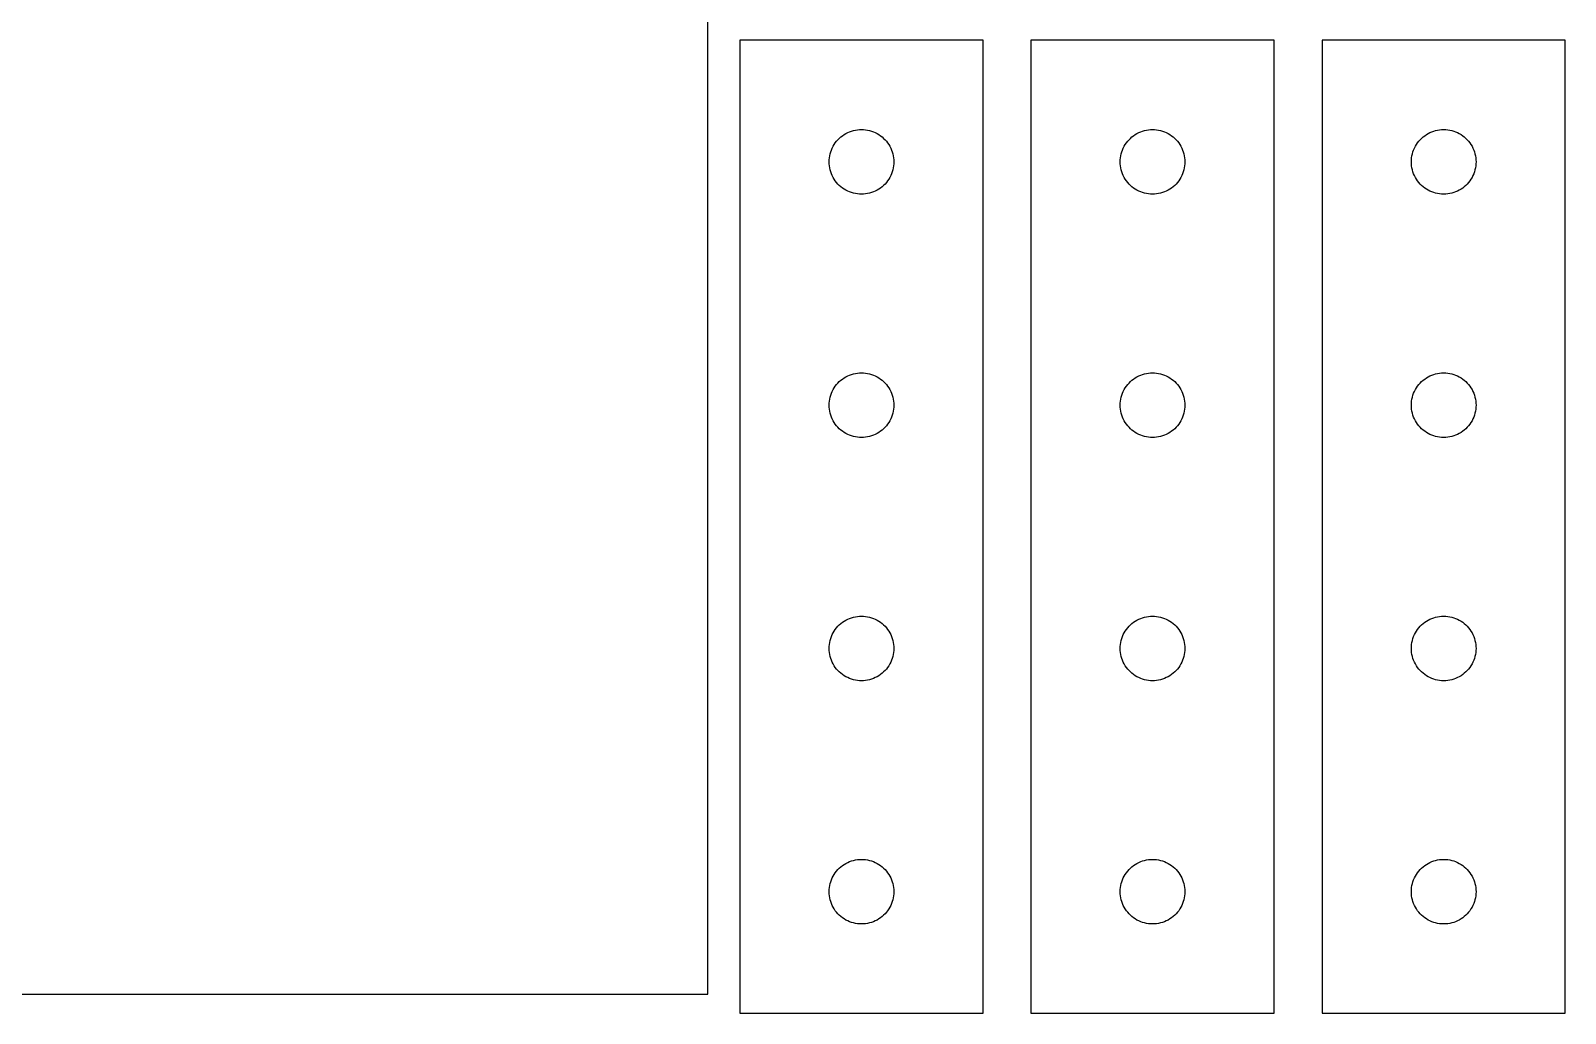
# Model space of a CAD drawing. Extents: x -121 to 456, y -235 to 102.
# Drawn here: x 296.2 to 456.5, y -103.6 to -1 of the extents above; entities that cross this region are included whole.
import ezdxf

# ---------------------------------------------------------------- set-up
doc = ezdxf.new("R2010")
doc.units = 0
doc.layers.get('0').update_dxf_attribs({"color": 1})

msp = doc.modelspace()

# ---------------------------------------------------------------- linework, layer by layer
at = {"color": 1}
for p, q in [((366.95, -101.6), (366.95, 49.81)), ((395.7, -2), (370.3, -2)), ((370.3, -2), (370.3, -103.6)), ((395.7, -103.6), (395.7, -2)), ((426.1, -2), (400.7, -2)), ((400.7, -2), (400.7, -103.6)), ((426.1, -103.6), (426.1, -2)), ((456.5, -2), (431.1, -2)), ((431.1, -2), (431.1, -103.6)), ((456.5, -103.6), (456.5, -2)), ((380.15, -12.8916), (380.27, -12.7162)), ((380.27, -12.7162), (380.4, -12.5487)), ((380.4, -12.5487), (380.54, -12.3896)), ((380.54, -12.3896), (380.69, -12.2397)), ((380.69, -12.2397), (380.849, -12.0995)), ((380.849, -12.0995), (381.016, -11.9696)), ((381.016, -11.9696), (381.192, -11.8504)), ((381.192, -11.8504), (381.374, -11.7425)), ((381.374, -11.7425), (381.563, -11.6462)), ((381.563, -11.6462), (381.758, -11.562)), ((381.758, -11.562), (381.957, -11.4902)), ((381.957, -11.4902), (382.161, -11.431)), ((382.161, -11.431), (382.368, -11.3848)), ((382.368, -11.3848), (382.577, -11.3516)), ((382.577, -11.3516), (382.788, -11.3316)), ((382.788, -11.3316), (383, -11.325)), ((383, -11.325), (383.212, -11.3316)), ((383.212, -11.3316), (383.423, -11.3516)), ((383.423, -11.3516), (383.632, -11.3848)), ((383.632, -11.3848), (383.839, -11.431)), ((383.839, -11.431), (384.043, -11.4902)), ((384.043, -11.4902), (384.242, -11.562)), ((384.242, -11.562), (384.437, -11.6462)), ((384.437, -11.6462), (384.626, -11.7425)), ((384.626, -11.7425), (384.808, -11.8504)), ((384.808, -11.8504), (384.984, -11.9696)), ((384.984, -11.9696), (385.151, -12.0995)), ((385.151, -12.0995), (385.31, -12.2397)), ((385.31, -12.2397), (385.46, -12.3896)), ((385.46, -12.3896), (385.6, -12.5487)), ((385.6, -12.5487), (385.73, -12.7162)), ((385.73, -12.7162), (385.85, -12.8916)), ((410.55, -12.8916), (410.67, -12.7162)), ((410.67, -12.7162), (410.8, -12.5487)), ((410.8, -12.5487), (410.94, -12.3896)), ((410.94, -12.3896), (411.09, -12.2397)), ((411.09, -12.2397), (411.249, -12.0995)), ((411.249, -12.0995), (411.416, -11.9696)), ((411.416, -11.9696), (411.592, -11.8504)), ((411.592, -11.8504), (411.774, -11.7425)), ((411.774, -11.7425), (411.963, -11.6462)), ((411.963, -11.6462), (412.158, -11.562)), ((412.158, -11.562), (412.357, -11.4902)), ((412.357, -11.4902), (412.561, -11.431)), ((412.561, -11.431), (412.768, -11.3848)), ((412.768, -11.3848), (412.977, -11.3516)), ((412.977, -11.3516), (413.188, -11.3316)), ((413.188, -11.3316), (413.4, -11.325)), ((413.4, -11.325), (413.612, -11.3316)), ((413.612, -11.3316), (413.823, -11.3516)), ((413.823, -11.3516), (414.032, -11.3848)), ((414.032, -11.3848), (414.239, -11.431)), ((414.239, -11.431), (414.443, -11.4902)), ((414.443, -11.4902), (414.642, -11.562)), ((414.642, -11.562), (414.837, -11.6462)), ((414.837, -11.6462), (415.026, -11.7425)), ((415.026, -11.7425), (415.208, -11.8504)), ((415.208, -11.8504), (415.384, -11.9696)), ((415.384, -11.9696), (415.551, -12.0995)), ((415.551, -12.0995), (415.71, -12.2397)), ((415.71, -12.2397), (415.86, -12.3896)), ((415.86, -12.3896), (416, -12.5487)), ((416, -12.5487), (416.13, -12.7162)), ((416.13, -12.7162), (416.25, -12.8916)), ((440.95, -12.8916), (441.07, -12.7162)), ((441.07, -12.7162), (441.2, -12.5487)), ((441.2, -12.5487), (441.34, -12.3896)), ((441.34, -12.3896), (441.49, -12.2397)), ((441.49, -12.2397), (441.649, -12.0995)), ((441.649, -12.0995), (441.816, -11.9696)), ((441.816, -11.9696), (441.992, -11.8504)), ((441.992, -11.8504), (442.174, -11.7425)), ((442.174, -11.7425), (442.363, -11.6462)), ((442.363, -11.6462), (442.558, -11.562)), ((442.558, -11.562), (442.757, -11.4902)), ((442.757, -11.4902), (442.961, -11.431)), ((442.961, -11.431), (443.168, -11.3848)), ((443.168, -11.3848), (443.377, -11.3516)), ((443.377, -11.3516), (443.588, -11.3316)), ((443.588, -11.3316), (443.8, -11.325)), ((443.8, -11.325), (444.012, -11.3316)), ((444.012, -11.3316), (444.223, -11.3516)), ((444.223, -11.3516), (444.432, -11.3848)), ((444.432, -11.3848), (444.639, -11.431)), ((444.639, -11.431), (444.843, -11.4902)), ((444.843, -11.4902), (445.042, -11.562)), ((445.042, -11.562), (445.237, -11.6462)), ((445.237, -11.6462), (445.426, -11.7425)), ((445.426, -11.7425), (445.608, -11.8504)), ((445.608, -11.8504), (445.784, -11.9696)), ((445.784, -11.9696), (445.951, -12.0995)), ((445.951, -12.0995), (446.11, -12.2397)), ((446.11, -12.2397), (446.26, -12.3896)), ((446.26, -12.3896), (446.4, -12.5487)), ((446.4, -12.5487), (446.53, -12.7162)), ((446.53, -12.7162), (446.65, -12.8916)), ((379.632, -14.4881), (379.652, -14.277)), ((379.652, -14.277), (379.685, -14.0676)), ((379.685, -14.0676), (379.731, -13.8607)), ((379.731, -13.8607), (379.79, -13.6571)), ((379.79, -13.6571), (379.862, -13.4576)), ((379.862, -13.4576), (379.946, -13.263)), ((379.946, -13.263), (380.042, -13.0741)), ((380.042, -13.0741), (380.15, -12.8916)), ((385.85, -12.8916), (385.958, -13.0741)), ((385.958, -13.0741), (386.054, -13.263)), ((386.054, -13.263), (386.138, -13.4576)), ((386.138, -13.4576), (386.21, -13.6571)), ((386.21, -13.6571), (386.269, -13.8607)), ((386.269, -13.8607), (386.315, -14.0676)), ((386.315, -14.0676), (386.348, -14.277)), ((386.348, -14.277), (386.368, -14.4881)), ((410.032, -14.4881), (410.052, -14.277)), ((410.052, -14.277), (410.085, -14.0676)), ((410.085, -14.0676), (410.131, -13.8607)), ((410.131, -13.8607), (410.19, -13.6571)), ((410.19, -13.6571), (410.262, -13.4576)), ((410.262, -13.4576), (410.346, -13.263)), ((410.346, -13.263), (410.442, -13.0741)), ((410.442, -13.0741), (410.55, -12.8916)), ((416.25, -12.8916), (416.358, -13.0741)), ((416.358, -13.0741), (416.454, -13.263)), ((416.454, -13.263), (416.538, -13.4576)), ((416.538, -13.4576), (416.61, -13.6571)), ((416.61, -13.6571), (416.669, -13.8607)), ((416.669, -13.8607), (416.715, -14.0676)), ((416.715, -14.0676), (416.748, -14.277)), ((416.748, -14.277), (416.768, -14.4881)), ((440.432, -14.4881), (440.452, -14.277)), ((440.452, -14.277), (440.485, -14.0676)), ((440.485, -14.0676), (440.531, -13.8607)), ((440.531, -13.8607), (440.59, -13.6571)), ((440.59, -13.6571), (440.662, -13.4576)), ((440.662, -13.4576), (440.746, -13.263)), ((440.746, -13.263), (440.842, -13.0741)), ((440.842, -13.0741), (440.95, -12.8916)), ((446.65, -12.8916), (446.758, -13.0741)), ((446.758, -13.0741), (446.854, -13.263)), ((446.854, -13.263), (446.938, -13.4576)), ((446.938, -13.4576), (447.01, -13.6571)), ((447.01, -13.6571), (447.069, -13.8607)), ((447.069, -13.8607), (447.115, -14.0676)), ((447.115, -14.0676), (447.148, -14.277)), ((447.148, -14.277), (447.168, -14.4881)), ((379.625, -14.7), (379.632, -14.4881)), ((379.632, -14.9119), (379.625, -14.7)), ((379.652, -15.123), (379.632, -14.9119)), ((379.685, -15.3324), (379.652, -15.123)), ((379.731, -15.5393), (379.685, -15.3324)), ((379.79, -15.7429), (379.731, -15.5393)), ((379.862, -15.9424), (379.79, -15.7429)), ((379.946, -16.137), (379.862, -15.9424)), ((386.138, -15.9424), (386.054, -16.137)), ((386.21, -15.7429), (386.138, -15.9424)), ((386.269, -15.5393), (386.21, -15.7429)), ((386.315, -15.3324), (386.269, -15.5393)), ((386.348, -15.123), (386.315, -15.3324)), ((386.368, -14.9119), (386.348, -15.123)), ((386.368, -14.4881), (386.375, -14.7)), ((386.375, -14.7), (386.368, -14.9119)), ((410.025, -14.7), (410.032, -14.4881)), ((410.032, -14.9119), (410.025, -14.7)), ((410.052, -15.123), (410.032, -14.9119)), ((410.085, -15.3324), (410.052, -15.123)), ((410.131, -15.5393), (410.085, -15.3324)), ((410.19, -15.7429), (410.131, -15.5393)), ((410.262, -15.9424), (410.19, -15.7429)), ((410.346, -16.137), (410.262, -15.9424)), ((416.538, -15.9424), (416.454, -16.137)), ((416.61, -15.7429), (416.538, -15.9424)), ((416.669, -15.5393), (416.61, -15.7429)), ((416.715, -15.3324), (416.669, -15.5393)), ((416.748, -15.123), (416.715, -15.3324)), ((416.768, -14.9119), (416.748, -15.123)), ((416.768, -14.4881), (416.775, -14.7)), ((416.775, -14.7), (416.768, -14.9119)), ((440.425, -14.7), (440.432, -14.4881)), ((440.432, -14.9119), (440.425, -14.7)), ((440.452, -15.123), (440.432, -14.9119)), ((440.485, -15.3324), (440.452, -15.123)), ((440.531, -15.5393), (440.485, -15.3324)), ((440.59, -15.7429), (440.531, -15.5393)), ((440.662, -15.9424), (440.59, -15.7429)), ((440.746, -16.137), (440.662, -15.9424)), ((446.938, -15.9424), (446.854, -16.137)), ((447.01, -15.7429), (446.938, -15.9424)), ((447.069, -15.5393), (447.01, -15.7429)), ((447.115, -15.3324), (447.069, -15.5393)), ((447.148, -15.123), (447.115, -15.3324)), ((447.168, -14.9119), (447.148, -15.123)), ((447.168, -14.4881), (447.175, -14.7)), ((447.175, -14.7), (447.168, -14.9119)), ((380.042, -16.3259), (379.946, -16.137)), ((380.15, -16.5084), (380.042, -16.3259)), ((380.27, -16.6838), (380.15, -16.5084)), ((380.4, -16.8513), (380.27, -16.6838)), ((380.54, -17.0103), (380.4, -16.8513)), ((380.69, -17.1603), (380.54, -17.0103)), ((380.849, -17.3005), (380.69, -17.1603)), ((381.016, -17.4304), (380.849, -17.3005)), ((381.192, -17.5496), (381.016, -17.4304)), ((381.374, -17.6575), (381.192, -17.5496)), ((384.808, -17.5496), (384.626, -17.6575)), ((384.984, -17.4304), (384.808, -17.5496)), ((385.151, -17.3005), (384.984, -17.4304)), ((385.31, -17.1603), (385.151, -17.3005)), ((385.46, -17.0103), (385.31, -17.1603)), ((385.6, -16.8513), (385.46, -17.0103)), ((385.73, -16.6838), (385.6, -16.8513)), ((385.85, -16.5084), (385.73, -16.6838)), ((385.958, -16.3259), (385.85, -16.5084)), ((386.054, -16.137), (385.958, -16.3259)), ((410.442, -16.3259), (410.346, -16.137)), ((410.55, -16.5084), (410.442, -16.3259)), ((410.67, -16.6838), (410.55, -16.5084)), ((410.8, -16.8513), (410.67, -16.6838)), ((410.94, -17.0103), (410.8, -16.8513)), ((411.09, -17.1603), (410.94, -17.0103)), ((411.249, -17.3005), (411.09, -17.1603)), ((411.416, -17.4304), (411.249, -17.3005)), ((411.592, -17.5496), (411.416, -17.4304)), ((411.774, -17.6575), (411.592, -17.5496)), ((415.208, -17.5496), (415.026, -17.6575)), ((415.384, -17.4304), (415.208, -17.5496)), ((415.551, -17.3005), (415.384, -17.4304)), ((415.71, -17.1603), (415.551, -17.3005)), ((415.86, -17.0103), (415.71, -17.1603)), ((416, -16.8513), (415.86, -17.0103)), ((416.13, -16.6838), (416, -16.8513)), ((416.25, -16.5084), (416.13, -16.6838)), ((416.358, -16.3259), (416.25, -16.5084)), ((416.454, -16.137), (416.358, -16.3259)), ((440.842, -16.3259), (440.746, -16.137)), ((440.95, -16.5084), (440.842, -16.3259)), ((441.07, -16.6838), (440.95, -16.5084)), ((441.2, -16.8513), (441.07, -16.6838)), ((441.34, -17.0103), (441.2, -16.8513)), ((441.49, -17.1603), (441.34, -17.0103)), ((441.649, -17.3005), (441.49, -17.1603)), ((441.816, -17.4304), (441.649, -17.3005)), ((441.992, -17.5496), (441.816, -17.4304)), ((442.174, -17.6575), (441.992, -17.5496)), ((445.608, -17.5496), (445.426, -17.6575)), ((445.784, -17.4304), (445.608, -17.5496)), ((445.951, -17.3005), (445.784, -17.4304)), ((446.11, -17.1603), (445.951, -17.3005)), ((446.26, -17.0103), (446.11, -17.1603)), ((446.4, -16.8513), (446.26, -17.0103)), ((446.53, -16.6838), (446.4, -16.8513)), ((446.65, -16.5084), (446.53, -16.6838)), ((446.758, -16.3259), (446.65, -16.5084)), ((446.854, -16.137), (446.758, -16.3259)), ((381.563, -17.7538), (381.374, -17.6575)), ((381.758, -17.838), (381.563, -17.7538)), ((381.957, -17.9098), (381.758, -17.838)), ((382.161, -17.969), (381.957, -17.9098)), ((382.368, -18.0152), (382.161, -17.969)), ((382.577, -18.0484), (382.368, -18.0152)), ((382.788, -18.0683), (382.577, -18.0484)), ((383, -18.075), (382.788, -18.0683)), ((383.212, -18.0683), (383, -18.075)), ((383.423, -18.0484), (383.212, -18.0683)), ((383.632, -18.0152), (383.423, -18.0484)), ((383.839, -17.969), (383.632, -18.0152)), ((384.043, -17.9098), (383.839, -17.969)), ((384.242, -17.838), (384.043, -17.9098)), ((384.437, -17.7538), (384.242, -17.838)), ((384.626, -17.6575), (384.437, -17.7538)), ((411.963, -17.7538), (411.774, -17.6575)), ((412.158, -17.838), (411.963, -17.7538)), ((412.357, -17.9098), (412.158, -17.838)), ((412.561, -17.969), (412.357, -17.9098)), ((412.768, -18.0152), (412.561, -17.969)), ((412.977, -18.0484), (412.768, -18.0152)), ((413.188, -18.0683), (412.977, -18.0484)), ((413.4, -18.075), (413.188, -18.0683)), ((413.612, -18.0683), (413.4, -18.075)), ((413.823, -18.0484), (413.612, -18.0683)), ((414.032, -18.0152), (413.823, -18.0484)), ((414.239, -17.969), (414.032, -18.0152)), ((414.443, -17.9098), (414.239, -17.969)), ((414.642, -17.838), (414.443, -17.9098)), ((414.837, -17.7538), (414.642, -17.838)), ((415.026, -17.6575), (414.837, -17.7538)), ((442.363, -17.7538), (442.174, -17.6575)), ((442.558, -17.838), (442.363, -17.7538)), ((442.757, -17.9098), (442.558, -17.838)), ((442.961, -17.969), (442.757, -17.9098)), ((443.168, -18.0152), (442.961, -17.969)), ((443.377, -18.0484), (443.168, -18.0152)), ((443.588, -18.0683), (443.377, -18.0484)), ((443.8, -18.075), (443.588, -18.0683)), ((444.012, -18.0683), (443.8, -18.075)), ((444.223, -18.0484), (444.012, -18.0683)), ((444.432, -18.0152), (444.223, -18.0484)), ((444.639, -17.969), (444.432, -18.0152)), ((444.843, -17.9098), (444.639, -17.969)), ((445.042, -17.838), (444.843, -17.9098)), ((445.237, -17.7538), (445.042, -17.838)), ((445.426, -17.6575), (445.237, -17.7538)), ((381.957, -36.8902), (382.161, -36.831)), ((382.161, -36.831), (382.368, -36.7848)), ((382.368, -36.7848), (382.577, -36.7516)), ((382.577, -36.7516), (382.788, -36.7317)), ((382.788, -36.7317), (383, -36.725)), ((383, -36.725), (383.212, -36.7317)), ((383.212, -36.7317), (383.423, -36.7516)), ((383.423, -36.7516), (383.632, -36.7848)), ((383.632, -36.7848), (383.839, -36.831)), ((383.839, -36.831), (384.043, -36.8902)), ((412.357, -36.8902), (412.561, -36.831)), ((412.561, -36.831), (412.768, -36.7848)), ((412.768, -36.7848), (412.977, -36.7516)), ((412.977, -36.7516), (413.188, -36.7317)), ((413.188, -36.7317), (413.4, -36.725)), ((413.4, -36.725), (413.612, -36.7317)), ((413.612, -36.7317), (413.823, -36.7516)), ((413.823, -36.7516), (414.032, -36.7848)), ((414.032, -36.7848), (414.239, -36.831)), ((414.239, -36.831), (414.443, -36.8902)), ((442.757, -36.8902), (442.961, -36.831)), ((442.961, -36.831), (443.168, -36.7848)), ((443.168, -36.7848), (443.377, -36.7516)), ((443.377, -36.7516), (443.588, -36.7317)), ((443.588, -36.7317), (443.8, -36.725)), ((443.8, -36.725), (444.012, -36.7317)), ((444.012, -36.7317), (444.223, -36.7516)), ((444.223, -36.7516), (444.432, -36.7848)), ((444.432, -36.7848), (444.639, -36.831)), ((444.639, -36.831), (444.843, -36.8902)), ((380.042, -38.4741), (380.15, -38.2916)), ((380.15, -38.2916), (380.27, -38.1162)), ((380.27, -38.1162), (380.4, -37.9487)), ((380.4, -37.9487), (380.54, -37.7896)), ((380.54, -37.7896), (380.69, -37.6397)), ((380.69, -37.6397), (380.849, -37.4995)), ((380.849, -37.4995), (381.016, -37.3696)), ((381.016, -37.3696), (381.192, -37.2504)), ((381.192, -37.2504), (381.374, -37.1425)), ((381.374, -37.1425), (381.563, -37.0462)), ((381.563, -37.0462), (381.758, -36.962)), ((381.758, -36.962), (381.957, -36.8902)), ((384.043, -36.8902), (384.242, -36.962)), ((384.242, -36.962), (384.437, -37.0462)), ((384.437, -37.0462), (384.626, -37.1425)), ((384.626, -37.1425), (384.808, -37.2504)), ((384.808, -37.2504), (384.984, -37.3696)), ((384.984, -37.3696), (385.151, -37.4995)), ((385.151, -37.4995), (385.31, -37.6397)), ((385.31, -37.6397), (385.46, -37.7896)), ((385.46, -37.7896), (385.6, -37.9487)), ((385.6, -37.9487), (385.73, -38.1162)), ((385.73, -38.1162), (385.85, -38.2916)), ((385.85, -38.2916), (385.958, -38.4741)), ((410.442, -38.4741), (410.55, -38.2916)), ((410.55, -38.2916), (410.67, -38.1162)), ((410.67, -38.1162), (410.8, -37.9487)), ((410.8, -37.9487), (410.94, -37.7896)), ((410.94, -37.7896), (411.09, -37.6397)), ((411.09, -37.6397), (411.249, -37.4995)), ((411.249, -37.4995), (411.416, -37.3696)), ((411.416, -37.3696), (411.592, -37.2504)), ((411.592, -37.2504), (411.774, -37.1425)), ((411.774, -37.1425), (411.963, -37.0462)), ((411.963, -37.0462), (412.158, -36.962)), ((412.158, -36.962), (412.357, -36.8902)), ((414.443, -36.8902), (414.642, -36.962)), ((414.642, -36.962), (414.837, -37.0462)), ((414.837, -37.0462), (415.026, -37.1425)), ((415.026, -37.1425), (415.208, -37.2504)), ((415.208, -37.2504), (415.384, -37.3696)), ((415.384, -37.3696), (415.551, -37.4995)), ((415.551, -37.4995), (415.71, -37.6397)), ((415.71, -37.6397), (415.86, -37.7896)), ((415.86, -37.7896), (416, -37.9487)), ((416, -37.9487), (416.13, -38.1162)), ((416.13, -38.1162), (416.25, -38.2916)), ((416.25, -38.2916), (416.358, -38.4741)), ((440.842, -38.4741), (440.95, -38.2916)), ((440.95, -38.2916), (441.07, -38.1162)), ((441.07, -38.1162), (441.2, -37.9487)), ((441.2, -37.9487), (441.34, -37.7896)), ((441.34, -37.7896), (441.49, -37.6397)), ((441.49, -37.6397), (441.649, -37.4995)), ((441.649, -37.4995), (441.816, -37.3696)), ((441.816, -37.3696), (441.992, -37.2504)), ((441.992, -37.2504), (442.174, -37.1425)), ((442.174, -37.1425), (442.363, -37.0462)), ((442.363, -37.0462), (442.558, -36.962)), ((442.558, -36.962), (442.757, -36.8902)), ((444.843, -36.8902), (445.042, -36.962)), ((445.042, -36.962), (445.237, -37.0462)), ((445.237, -37.0462), (445.426, -37.1425)), ((445.426, -37.1425), (445.608, -37.2504)), ((445.608, -37.2504), (445.784, -37.3696)), ((445.784, -37.3696), (445.951, -37.4995)), ((445.951, -37.4995), (446.11, -37.6397)), ((446.11, -37.6397), (446.26, -37.7896)), ((446.26, -37.7896), (446.4, -37.9487)), ((446.4, -37.9487), (446.53, -38.1162)), ((446.53, -38.1162), (446.65, -38.2916)), ((446.65, -38.2916), (446.758, -38.4741)), ((379.625, -40.1), (379.632, -39.8881)), ((379.632, -39.8881), (379.652, -39.677)), ((379.652, -39.677), (379.685, -39.4676)), ((379.685, -39.4676), (379.731, -39.2607)), ((379.731, -39.2607), (379.79, -39.0571)), ((379.79, -39.0571), (379.862, -38.8576)), ((379.862, -38.8576), (379.946, -38.663)), ((379.946, -38.663), (380.042, -38.4741)), ((385.958, -38.4741), (386.054, -38.663)), ((386.054, -38.663), (386.138, -38.8576)), ((386.138, -38.8576), (386.21, -39.0571)), ((386.21, -39.0571), (386.269, -39.2607)), ((386.269, -39.2607), (386.315, -39.4676)), ((386.315, -39.4676), (386.348, -39.677)), ((386.348, -39.677), (386.368, -39.8881)), ((386.368, -39.8881), (386.375, -40.1)), ((410.025, -40.1), (410.032, -39.8881)), ((410.032, -39.8881), (410.052, -39.677)), ((410.052, -39.677), (410.085, -39.4676)), ((410.085, -39.4676), (410.131, -39.2607)), ((410.131, -39.2607), (410.19, -39.0571)), ((410.19, -39.0571), (410.262, -38.8576)), ((410.262, -38.8576), (410.346, -38.663)), ((410.346, -38.663), (410.442, -38.4741)), ((416.358, -38.4741), (416.454, -38.663)), ((416.454, -38.663), (416.538, -38.8576)), ((416.538, -38.8576), (416.61, -39.0571)), ((416.61, -39.0571), (416.669, -39.2607)), ((416.669, -39.2607), (416.715, -39.4676)), ((416.715, -39.4676), (416.748, -39.677)), ((416.748, -39.677), (416.768, -39.8881)), ((416.768, -39.8881), (416.775, -40.1)), ((440.425, -40.1), (440.432, -39.8881)), ((440.432, -39.8881), (440.452, -39.677)), ((440.452, -39.677), (440.485, -39.4676)), ((440.485, -39.4676), (440.531, -39.2607)), ((440.531, -39.2607), (440.59, -39.0571)), ((440.59, -39.0571), (440.662, -38.8576)), ((440.662, -38.8576), (440.746, -38.663)), ((440.746, -38.663), (440.842, -38.4741)), ((446.758, -38.4741), (446.854, -38.663)), ((446.854, -38.663), (446.938, -38.8576)), ((446.938, -38.8576), (447.01, -39.0571)), ((447.01, -39.0571), (447.069, -39.2607)), ((447.069, -39.2607), (447.115, -39.4676)), ((447.115, -39.4676), (447.148, -39.677)), ((447.148, -39.677), (447.168, -39.8881)), ((447.168, -39.8881), (447.175, -40.1)), ((379.632, -40.3119), (379.625, -40.1)), ((379.652, -40.523), (379.632, -40.3119)), ((379.685, -40.7324), (379.652, -40.523)), ((379.731, -40.9393), (379.685, -40.7324)), ((379.79, -41.1429), (379.731, -40.9393)), ((379.862, -41.3424), (379.79, -41.1429)), ((379.946, -41.537), (379.862, -41.3424)), ((380.042, -41.7259), (379.946, -41.537)), ((386.054, -41.537), (385.958, -41.7259)), ((386.138, -41.3424), (386.054, -41.537)), ((386.21, -41.1429), (386.138, -41.3424)), ((386.269, -40.9393), (386.21, -41.1429)), ((386.315, -40.7324), (386.269, -40.9393)), ((386.348, -40.523), (386.315, -40.7324)), ((386.368, -40.3119), (386.348, -40.523)), ((386.375, -40.1), (386.368, -40.3119)), ((410.032, -40.3119), (410.025, -40.1)), ((410.052, -40.523), (410.032, -40.3119)), ((410.085, -40.7324), (410.052, -40.523)), ((410.131, -40.9393), (410.085, -40.7324)), ((410.19, -41.1429), (410.131, -40.9393)), ((410.262, -41.3424), (410.19, -41.1429)), ((410.346, -41.537), (410.262, -41.3424)), ((410.442, -41.7259), (410.346, -41.537)), ((416.454, -41.537), (416.358, -41.7259)), ((416.538, -41.3424), (416.454, -41.537)), ((416.61, -41.1429), (416.538, -41.3424)), ((416.669, -40.9393), (416.61, -41.1429)), ((416.715, -40.7324), (416.669, -40.9393)), ((416.748, -40.523), (416.715, -40.7324)), ((416.768, -40.3119), (416.748, -40.523)), ((416.775, -40.1), (416.768, -40.3119)), ((440.432, -40.3119), (440.425, -40.1)), ((440.452, -40.523), (440.432, -40.3119)), ((440.485, -40.7324), (440.452, -40.523)), ((440.531, -40.9393), (440.485, -40.7324)), ((440.59, -41.1429), (440.531, -40.9393)), ((440.662, -41.3424), (440.59, -41.1429)), ((440.746, -41.537), (440.662, -41.3424)), ((440.842, -41.7259), (440.746, -41.537)), ((446.854, -41.537), (446.758, -41.7259)), ((446.938, -41.3424), (446.854, -41.537)), ((447.01, -41.1429), (446.938, -41.3424)), ((447.069, -40.9393), (447.01, -41.1429)), ((447.115, -40.7324), (447.069, -40.9393)), ((447.148, -40.523), (447.115, -40.7324)), ((447.168, -40.3119), (447.148, -40.523)), ((447.175, -40.1), (447.168, -40.3119)), ((380.15, -41.9084), (380.042, -41.7259)), ((380.27, -42.0838), (380.15, -41.9084)), ((380.4, -42.2513), (380.27, -42.0838)), ((380.54, -42.4103), (380.4, -42.2513)), ((380.69, -42.5603), (380.54, -42.4103)), ((380.849, -42.7005), (380.69, -42.5603)), ((381.016, -42.8304), (380.849, -42.7005)), ((381.192, -42.9496), (381.016, -42.8304)), ((381.374, -43.0575), (381.192, -42.9496)), ((381.563, -43.1538), (381.374, -43.0575)), ((381.758, -43.238), (381.563, -43.1538)), ((381.957, -43.3098), (381.758, -43.238)), ((384.242, -43.238), (384.043, -43.3098)), ((384.437, -43.1538), (384.242, -43.238)), ((384.626, -43.0575), (384.437, -43.1538)), ((384.808, -42.9496), (384.626, -43.0575)), ((384.984, -42.8304), (384.808, -42.9496)), ((385.151, -42.7005), (384.984, -42.8304)), ((385.31, -42.5603), (385.151, -42.7005)), ((385.46, -42.4103), (385.31, -42.5603)), ((385.6, -42.2513), (385.46, -42.4103)), ((385.73, -42.0838), (385.6, -42.2513)), ((385.85, -41.9084), (385.73, -42.0838)), ((385.958, -41.7259), (385.85, -41.9084)), ((410.55, -41.9084), (410.442, -41.7259)), ((410.67, -42.0838), (410.55, -41.9084)), ((410.8, -42.2513), (410.67, -42.0838)), ((410.94, -42.4103), (410.8, -42.2513)), ((411.09, -42.5603), (410.94, -42.4103)), ((411.249, -42.7005), (411.09, -42.5603)), ((411.416, -42.8304), (411.249, -42.7005)), ((411.592, -42.9496), (411.416, -42.8304)), ((411.774, -43.0575), (411.592, -42.9496)), ((411.963, -43.1538), (411.774, -43.0575)), ((412.158, -43.238), (411.963, -43.1538)), ((412.357, -43.3098), (412.158, -43.238)), ((414.642, -43.238), (414.443, -43.3098)), ((414.837, -43.1538), (414.642, -43.238)), ((415.026, -43.0575), (414.837, -43.1538)), ((415.208, -42.9496), (415.026, -43.0575)), ((415.384, -42.8304), (415.208, -42.9496)), ((415.551, -42.7005), (415.384, -42.8304)), ((415.71, -42.5603), (415.551, -42.7005)), ((415.86, -42.4103), (415.71, -42.5603)), ((416, -42.2513), (415.86, -42.4103)), ((416.13, -42.0838), (416, -42.2513)), ((416.25, -41.9084), (416.13, -42.0838)), ((416.358, -41.7259), (416.25, -41.9084)), ((440.95, -41.9084), (440.842, -41.7259)), ((441.07, -42.0838), (440.95, -41.9084)), ((441.2, -42.2513), (441.07, -42.0838)), ((441.34, -42.4103), (441.2, -42.2513)), ((441.49, -42.5603), (441.34, -42.4103)), ((441.649, -42.7005), (441.49, -42.5603)), ((441.816, -42.8304), (441.649, -42.7005)), ((441.992, -42.9496), (441.816, -42.8304)), ((442.174, -43.0575), (441.992, -42.9496)), ((442.363, -43.1538), (442.174, -43.0575)), ((442.558, -43.238), (442.363, -43.1538)), ((442.757, -43.3098), (442.558, -43.238)), ((445.042, -43.238), (444.843, -43.3098)), ((445.237, -43.1538), (445.042, -43.238)), ((445.426, -43.0575), (445.237, -43.1538)), ((445.608, -42.9496), (445.426, -43.0575)), ((445.784, -42.8304), (445.608, -42.9496)), ((445.951, -42.7005), (445.784, -42.8304)), ((446.11, -42.5603), (445.951, -42.7005)), ((446.26, -42.4103), (446.11, -42.5603)), ((446.4, -42.2513), (446.26, -42.4103)), ((446.53, -42.0838), (446.4, -42.2513)), ((446.65, -41.9084), (446.53, -42.0838)), ((446.758, -41.7259), (446.65, -41.9084)), ((382.161, -43.369), (381.957, -43.3098)), ((382.368, -43.4152), (382.161, -43.369)), ((382.577, -43.4484), (382.368, -43.4152)), ((382.788, -43.4683), (382.577, -43.4484)), ((383, -43.475), (382.788, -43.4683)), ((383.212, -43.4683), (383, -43.475)), ((383.423, -43.4484), (383.212, -43.4683)), ((383.632, -43.4152), (383.423, -43.4484)), ((383.839, -43.369), (383.632, -43.4152)), ((384.043, -43.3098), (383.839, -43.369)), ((412.561, -43.369), (412.357, -43.3098)), ((412.768, -43.4152), (412.561, -43.369)), ((412.977, -43.4484), (412.768, -43.4152)), ((413.188, -43.4683), (412.977, -43.4484)), ((413.4, -43.475), (413.188, -43.4683)), ((413.612, -43.4683), (413.4, -43.475)), ((413.823, -43.4484), (413.612, -43.4683)), ((414.032, -43.4152), (413.823, -43.4484)), ((414.239, -43.369), (414.032, -43.4152)), ((414.443, -43.3098), (414.239, -43.369)), ((442.961, -43.369), (442.757, -43.3098)), ((443.168, -43.4152), (442.961, -43.369)), ((443.377, -43.4484), (443.168, -43.4152)), ((443.588, -43.4683), (443.377, -43.4484)), ((443.8, -43.475), (443.588, -43.4683)), ((444.012, -43.4683), (443.8, -43.475)), ((444.223, -43.4484), (444.012, -43.4683)), ((444.432, -43.4152), (444.223, -43.4484)), ((444.639, -43.369), (444.432, -43.4152)), ((444.843, -43.3098), (444.639, -43.369)), ((381.374, -62.5424), (381.563, -62.4462)), ((381.563, -62.4462), (381.758, -62.362)), ((381.758, -62.362), (381.957, -62.2902)), ((381.957, -62.2902), (382.161, -62.231)), ((382.161, -62.231), (382.368, -62.1848)), ((382.368, -62.1848), (382.577, -62.1516)), ((382.577, -62.1516), (382.788, -62.1316)), ((382.788, -62.1316), (383, -62.125)), ((383, -62.125), (383.212, -62.1316)), ((383.212, -62.1316), (383.423, -62.1516)), ((383.423, -62.1516), (383.632, -62.1848)), ((383.632, -62.1848), (383.839, -62.231)), ((383.839, -62.231), (384.043, -62.2902)), ((384.043, -62.2902), (384.242, -62.362)), ((384.242, -62.362), (384.437, -62.4462)), ((384.437, -62.4462), (384.626, -62.5424)), ((411.774, -62.5424), (411.963, -62.4462)), ((411.963, -62.4462), (412.158, -62.362)), ((412.158, -62.362), (412.357, -62.2902)), ((412.357, -62.2902), (412.561, -62.231)), ((412.561, -62.231), (412.768, -62.1848)), ((412.768, -62.1848), (412.977, -62.1516)), ((412.977, -62.1516), (413.188, -62.1316)), ((413.188, -62.1316), (413.4, -62.125)), ((413.4, -62.125), (413.612, -62.1316)), ((413.612, -62.1316), (413.823, -62.1516)), ((413.823, -62.1516), (414.032, -62.1848)), ((414.032, -62.1848), (414.239, -62.231)), ((414.239, -62.231), (414.443, -62.2902)), ((414.443, -62.2902), (414.642, -62.362)), ((414.642, -62.362), (414.837, -62.4462)), ((414.837, -62.4462), (415.026, -62.5424)), ((442.174, -62.5424), (442.363, -62.4462)), ((442.363, -62.4462), (442.558, -62.362)), ((442.558, -62.362), (442.757, -62.2902)), ((442.757, -62.2902), (442.961, -62.231)), ((442.961, -62.231), (443.168, -62.1848)), ((443.168, -62.1848), (443.377, -62.1516)), ((443.377, -62.1516), (443.588, -62.1316)), ((443.588, -62.1316), (443.8, -62.125)), ((443.8, -62.125), (444.012, -62.1316)), ((444.012, -62.1316), (444.223, -62.1516)), ((444.223, -62.1516), (444.432, -62.1848)), ((444.432, -62.1848), (444.639, -62.231)), ((444.639, -62.231), (444.843, -62.2902)), ((444.843, -62.2902), (445.042, -62.362)), ((445.042, -62.362), (445.237, -62.4462)), ((445.237, -62.4462), (445.426, -62.5424)), ((379.862, -64.2576), (379.946, -64.063)), ((379.946, -64.063), (380.042, -63.8741)), ((380.042, -63.8741), (380.15, -63.6916)), ((380.15, -63.6916), (380.27, -63.5162)), ((380.27, -63.5162), (380.4, -63.3487)), ((380.4, -63.3487), (380.54, -63.1896)), ((380.54, -63.1896), (380.69, -63.0397)), ((380.69, -63.0397), (380.849, -62.8995)), ((380.849, -62.8995), (381.016, -62.7695)), ((381.016, -62.7695), (381.192, -62.6504)), ((381.192, -62.6504), (381.374, -62.5424)), ((384.626, -62.5424), (384.808, -62.6504)), ((384.808, -62.6504), (384.984, -62.7695)), ((384.984, -62.7695), (385.151, -62.8995)), ((385.151, -62.8995), (385.31, -63.0397)), ((385.31, -63.0397), (385.46, -63.1896)), ((385.46, -63.1896), (385.6, -63.3487)), ((385.6, -63.3487), (385.73, -63.5162)), ((385.73, -63.5162), (385.85, -63.6916)), ((385.85, -63.6916), (385.958, -63.8741)), ((385.958, -63.8741), (386.054, -64.063)), ((386.054, -64.063), (386.138, -64.2576)), ((410.262, -64.2576), (410.346, -64.063)), ((410.346, -64.063), (410.442, -63.8741)), ((410.442, -63.8741), (410.55, -63.6916)), ((410.55, -63.6916), (410.67, -63.5162)), ((410.67, -63.5162), (410.8, -63.3487)), ((410.8, -63.3487), (410.94, -63.1896)), ((410.94, -63.1896), (411.09, -63.0397)), ((411.09, -63.0397), (411.249, -62.8995)), ((411.249, -62.8995), (411.416, -62.7695)), ((411.416, -62.7695), (411.592, -62.6504)), ((411.592, -62.6504), (411.774, -62.5424)), ((415.026, -62.5424), (415.208, -62.6504)), ((415.208, -62.6504), (415.384, -62.7695)), ((415.384, -62.7695), (415.551, -62.8995)), ((415.551, -62.8995), (415.71, -63.0397)), ((415.71, -63.0397), (415.86, -63.1896)), ((415.86, -63.1896), (416, -63.3487)), ((416, -63.3487), (416.13, -63.5162)), ((416.13, -63.5162), (416.25, -63.6916)), ((416.25, -63.6916), (416.358, -63.8741)), ((416.358, -63.8741), (416.454, -64.063)), ((416.454, -64.063), (416.538, -64.2576)), ((440.662, -64.2576), (440.746, -64.063)), ((440.746, -64.063), (440.842, -63.8741)), ((440.842, -63.8741), (440.95, -63.6916)), ((440.95, -63.6916), (441.07, -63.5162)), ((441.07, -63.5162), (441.2, -63.3487)), ((441.2, -63.3487), (441.34, -63.1896)), ((441.34, -63.1896), (441.49, -63.0397)), ((441.49, -63.0397), (441.649, -62.8995)), ((441.649, -62.8995), (441.816, -62.7695)), ((441.816, -62.7695), (441.992, -62.6504)), ((441.992, -62.6504), (442.174, -62.5424)), ((445.426, -62.5424), (445.608, -62.6504)), ((445.608, -62.6504), (445.784, -62.7695)), ((445.784, -62.7695), (445.951, -62.8995)), ((445.951, -62.8995), (446.11, -63.0397)), ((446.11, -63.0397), (446.26, -63.1896)), ((446.26, -63.1896), (446.4, -63.3487)), ((446.4, -63.3487), (446.53, -63.5162)), ((446.53, -63.5162), (446.65, -63.6916)), ((446.65, -63.6916), (446.758, -63.8741)), ((446.758, -63.8741), (446.854, -64.063)), ((446.854, -64.063), (446.938, -64.2576)), ((379.625, -65.5), (379.632, -65.2881)), ((379.632, -65.7119), (379.625, -65.5)), ((379.632, -65.2881), (379.652, -65.077)), ((379.652, -65.077), (379.685, -64.8676)), ((379.685, -64.8676), (379.731, -64.6606)), ((379.731, -64.6606), (379.79, -64.457)), ((379.79, -64.457), (379.862, -64.2576)), ((386.138, -64.2576), (386.21, -64.457)), ((386.21, -64.457), (386.269, -64.6606)), ((386.269, -64.6606), (386.315, -64.8676)), ((386.315, -64.8676), (386.348, -65.077)), ((386.348, -65.077), (386.368, -65.2881)), ((386.368, -65.2881), (386.375, -65.5)), ((386.375, -65.5), (386.368, -65.7119)), ((410.025, -65.5), (410.032, -65.2881)), ((410.032, -65.7119), (410.025, -65.5)), ((410.032, -65.2881), (410.052, -65.077)), ((410.052, -65.077), (410.085, -64.8676)), ((410.085, -64.8676), (410.131, -64.6606)), ((410.131, -64.6606), (410.19, -64.457)), ((410.19, -64.457), (410.262, -64.2576)), ((416.538, -64.2576), (416.61, -64.457)), ((416.61, -64.457), (416.669, -64.6606)), ((416.669, -64.6606), (416.715, -64.8676)), ((416.715, -64.8676), (416.748, -65.077)), ((416.748, -65.077), (416.768, -65.2881)), ((416.768, -65.2881), (416.775, -65.5)), ((416.775, -65.5), (416.768, -65.7119)), ((440.425, -65.5), (440.432, -65.2881)), ((440.432, -65.7119), (440.425, -65.5)), ((440.432, -65.2881), (440.452, -65.077)), ((440.452, -65.077), (440.485, -64.8676)), ((440.485, -64.8676), (440.531, -64.6606)), ((440.531, -64.6606), (440.59, -64.457)), ((440.59, -64.457), (440.662, -64.2576)), ((446.938, -64.2576), (447.01, -64.457)), ((447.01, -64.457), (447.069, -64.6606)), ((447.069, -64.6606), (447.115, -64.8676)), ((447.115, -64.8676), (447.148, -65.077)), ((447.148, -65.077), (447.168, -65.2881)), ((447.168, -65.2881), (447.175, -65.5)), ((447.175, -65.5), (447.168, -65.7119)), ((379.652, -65.923), (379.632, -65.7119)), ((379.685, -66.1324), (379.652, -65.923)), ((379.731, -66.3393), (379.685, -66.1324)), ((379.79, -66.5429), (379.731, -66.3393)), ((379.862, -66.7424), (379.79, -66.5429)), ((379.946, -66.937), (379.862, -66.7424)), ((380.042, -67.1259), (379.946, -66.937)), ((380.15, -67.3084), (380.042, -67.1259)), ((385.958, -67.1259), (385.85, -67.3084)), ((386.054, -66.937), (385.958, -67.1259)), ((386.138, -66.7424), (386.054, -66.937)), ((386.21, -66.5429), (386.138, -66.7424)), ((386.269, -66.3393), (386.21, -66.5429)), ((386.315, -66.1324), (386.269, -66.3393)), ((386.348, -65.923), (386.315, -66.1324)), ((386.368, -65.7119), (386.348, -65.923)), ((410.052, -65.923), (410.032, -65.7119)), ((410.085, -66.1324), (410.052, -65.923)), ((410.131, -66.3393), (410.085, -66.1324)), ((410.19, -66.5429), (410.131, -66.3393)), ((410.262, -66.7424), (410.19, -66.5429)), ((410.346, -66.937), (410.262, -66.7424)), ((410.442, -67.1259), (410.346, -66.937)), ((410.55, -67.3084), (410.442, -67.1259)), ((416.358, -67.1259), (416.25, -67.3084)), ((416.454, -66.937), (416.358, -67.1259)), ((416.538, -66.7424), (416.454, -66.937)), ((416.61, -66.5429), (416.538, -66.7424)), ((416.669, -66.3393), (416.61, -66.5429)), ((416.715, -66.1324), (416.669, -66.3393)), ((416.748, -65.923), (416.715, -66.1324)), ((416.768, -65.7119), (416.748, -65.923)), ((440.452, -65.923), (440.432, -65.7119)), ((440.485, -66.1324), (440.452, -65.923)), ((440.531, -66.3393), (440.485, -66.1324)), ((440.59, -66.5429), (440.531, -66.3393)), ((440.662, -66.7424), (440.59, -66.5429)), ((440.746, -66.937), (440.662, -66.7424)), ((440.842, -67.1259), (440.746, -66.937)), ((440.95, -67.3084), (440.842, -67.1259)), ((446.758, -67.1259), (446.65, -67.3084)), ((446.854, -66.937), (446.758, -67.1259)), ((446.938, -66.7424), (446.854, -66.937)), ((447.01, -66.5429), (446.938, -66.7424)), ((447.069, -66.3393), (447.01, -66.5429)), ((447.115, -66.1324), (447.069, -66.3393)), ((447.148, -65.923), (447.115, -66.1324)), ((447.168, -65.7119), (447.148, -65.923)), ((380.27, -67.4837), (380.15, -67.3084)), ((380.4, -67.6513), (380.27, -67.4837)), ((380.54, -67.8103), (380.4, -67.6513)), ((380.69, -67.9603), (380.54, -67.8103)), ((380.849, -68.1005), (380.69, -67.9603)), ((381.016, -68.2304), (380.849, -68.1005)), ((381.192, -68.3496), (381.016, -68.2304)), ((381.374, -68.4575), (381.192, -68.3496)), ((381.563, -68.5538), (381.374, -68.4575)), ((381.758, -68.638), (381.563, -68.5538)), ((381.957, -68.7098), (381.758, -68.638)), ((382.161, -68.769), (381.957, -68.7098)), ((382.368, -68.8152), (382.161, -68.769)), ((382.577, -68.8484), (382.368, -68.8152)), ((382.788, -68.8683), (382.577, -68.8484)), ((383, -68.875), (382.788, -68.8683)), ((383.212, -68.8683), (383, -68.875)), ((383.423, -68.8484), (383.212, -68.8683)), ((383.632, -68.8152), (383.423, -68.8484)), ((383.839, -68.769), (383.632, -68.8152)), ((384.043, -68.7098), (383.839, -68.769)), ((384.242, -68.638), (384.043, -68.7098)), ((384.437, -68.5538), (384.242, -68.638)), ((384.626, -68.4575), (384.437, -68.5538)), ((384.808, -68.3496), (384.626, -68.4575)), ((384.984, -68.2304), (384.808, -68.3496)), ((385.151, -68.1005), (384.984, -68.2304)), ((385.31, -67.9603), (385.151, -68.1005)), ((385.46, -67.8103), (385.31, -67.9603)), ((385.6, -67.6513), (385.46, -67.8103)), ((385.73, -67.4837), (385.6, -67.6513)), ((385.85, -67.3084), (385.73, -67.4837)), ((410.67, -67.4837), (410.55, -67.3084)), ((410.8, -67.6513), (410.67, -67.4837)), ((410.94, -67.8103), (410.8, -67.6513)), ((411.09, -67.9603), (410.94, -67.8103)), ((411.249, -68.1005), (411.09, -67.9603)), ((411.416, -68.2304), (411.249, -68.1005)), ((411.592, -68.3496), (411.416, -68.2304)), ((411.774, -68.4575), (411.592, -68.3496)), ((411.963, -68.5538), (411.774, -68.4575)), ((412.158, -68.638), (411.963, -68.5538)), ((412.357, -68.7098), (412.158, -68.638)), ((412.561, -68.769), (412.357, -68.7098)), ((412.768, -68.8152), (412.561, -68.769)), ((412.977, -68.8484), (412.768, -68.8152)), ((413.188, -68.8683), (412.977, -68.8484)), ((413.4, -68.875), (413.188, -68.8683)), ((413.612, -68.8683), (413.4, -68.875)), ((413.823, -68.8484), (413.612, -68.8683)), ((414.032, -68.8152), (413.823, -68.8484)), ((414.239, -68.769), (414.032, -68.8152)), ((414.443, -68.7098), (414.239, -68.769)), ((414.642, -68.638), (414.443, -68.7098)), ((414.837, -68.5538), (414.642, -68.638)), ((415.026, -68.4575), (414.837, -68.5538)), ((415.208, -68.3496), (415.026, -68.4575)), ((415.384, -68.2304), (415.208, -68.3496)), ((415.551, -68.1005), (415.384, -68.2304)), ((415.71, -67.9603), (415.551, -68.1005)), ((415.86, -67.8103), (415.71, -67.9603)), ((416, -67.6513), (415.86, -67.8103)), ((416.13, -67.4837), (416, -67.6513)), ((416.25, -67.3084), (416.13, -67.4837)), ((441.07, -67.4837), (440.95, -67.3084)), ((441.2, -67.6513), (441.07, -67.4837)), ((441.34, -67.8103), (441.2, -67.6513)), ((441.49, -67.9603), (441.34, -67.8103)), ((441.649, -68.1005), (441.49, -67.9603)), ((441.816, -68.2304), (441.649, -68.1005)), ((441.992, -68.3496), (441.816, -68.2304)), ((442.174, -68.4575), (441.992, -68.3496)), ((442.363, -68.5538), (442.174, -68.4575)), ((442.558, -68.638), (442.363, -68.5538)), ((442.757, -68.7098), (442.558, -68.638)), ((442.961, -68.769), (442.757, -68.7098)), ((443.168, -68.8152), (442.961, -68.769)), ((443.377, -68.8484), (443.168, -68.8152)), ((443.588, -68.8683), (443.377, -68.8484)), ((443.8, -68.875), (443.588, -68.8683)), ((444.012, -68.8683), (443.8, -68.875)), ((444.223, -68.8484), (444.012, -68.8683)), ((444.432, -68.8152), (444.223, -68.8484)), ((444.639, -68.769), (444.432, -68.8152)), ((444.843, -68.7098), (444.639, -68.769)), ((445.042, -68.638), (444.843, -68.7098)), ((445.237, -68.5538), (445.042, -68.638)), ((445.426, -68.4575), (445.237, -68.5538)), ((445.608, -68.3496), (445.426, -68.4575)), ((445.784, -68.2304), (445.608, -68.3496)), ((445.951, -68.1005), (445.784, -68.2304)), ((446.11, -67.9603), (445.951, -68.1005)), ((446.26, -67.8103), (446.11, -67.9603)), ((446.4, -67.6513), (446.26, -67.8103)), ((446.53, -67.4837), (446.4, -67.6513)), ((446.65, -67.3084), (446.53, -67.4837)), ((381.016, -88.1695), (381.192, -88.0504)), ((381.192, -88.0504), (381.374, -87.9424)), ((381.374, -87.9424), (381.563, -87.8462)), ((381.563, -87.8462), (381.758, -87.762)), ((381.758, -87.762), (381.957, -87.6902)), ((381.957, -87.6902), (382.161, -87.631)), ((382.161, -87.631), (382.368, -87.5848)), ((382.368, -87.5848), (382.577, -87.5516)), ((382.577, -87.5516), (382.788, -87.5316)), ((382.788, -87.5316), (383, -87.525)), ((383, -87.525), (383.212, -87.5316)), ((383.212, -87.5316), (383.423, -87.5516)), ((383.423, -87.5516), (383.632, -87.5848)), ((383.632, -87.5848), (383.839, -87.631)), ((383.839, -87.631), (384.043, -87.6902)), ((384.043, -87.6902), (384.242, -87.762)), ((384.242, -87.762), (384.437, -87.8462)), ((384.437, -87.8462), (384.626, -87.9424)), ((384.626, -87.9424), (384.808, -88.0504)), ((384.808, -88.0504), (384.984, -88.1695)), ((411.416, -88.1695), (411.592, -88.0504)), ((411.592, -88.0504), (411.774, -87.9424)), ((411.774, -87.9424), (411.963, -87.8462)), ((411.963, -87.8462), (412.158, -87.762)), ((412.158, -87.762), (412.357, -87.6902)), ((412.357, -87.6902), (412.561, -87.631)), ((412.561, -87.631), (412.768, -87.5848)), ((412.768, -87.5848), (412.977, -87.5516)), ((412.977, -87.5516), (413.188, -87.5316)), ((413.188, -87.5316), (413.4, -87.525)), ((413.4, -87.525), (413.612, -87.5316)), ((413.612, -87.5316), (413.823, -87.5516)), ((413.823, -87.5516), (414.032, -87.5848)), ((414.032, -87.5848), (414.239, -87.631)), ((414.239, -87.631), (414.443, -87.6902)), ((414.443, -87.6902), (414.642, -87.762)), ((414.642, -87.762), (414.837, -87.8462)), ((414.837, -87.8462), (415.026, -87.9424)), ((415.026, -87.9424), (415.208, -88.0504)), ((415.208, -88.0504), (415.384, -88.1695)), ((441.816, -88.1695), (441.992, -88.0504)), ((441.992, -88.0504), (442.174, -87.9424)), ((442.174, -87.9424), (442.363, -87.8462)), ((442.363, -87.8462), (442.558, -87.762)), ((442.558, -87.762), (442.757, -87.6902)), ((442.757, -87.6902), (442.961, -87.631)), ((442.961, -87.631), (443.168, -87.5848)), ((443.168, -87.5848), (443.377, -87.5516)), ((443.377, -87.5516), (443.588, -87.5316)), ((443.588, -87.5316), (443.8, -87.525)), ((443.8, -87.525), (444.012, -87.5316)), ((444.012, -87.5316), (444.223, -87.5516)), ((444.223, -87.5516), (444.432, -87.5848)), ((444.432, -87.5848), (444.639, -87.631)), ((444.639, -87.631), (444.843, -87.6902)), ((444.843, -87.6902), (445.042, -87.762)), ((445.042, -87.762), (445.237, -87.8462)), ((445.237, -87.8462), (445.426, -87.9424)), ((445.426, -87.9424), (445.608, -88.0504)), ((445.608, -88.0504), (445.784, -88.1695)), ((379.79, -89.857), (379.862, -89.6576)), ((379.862, -89.6576), (379.946, -89.463)), ((379.946, -89.463), (380.042, -89.2741)), ((380.042, -89.2741), (380.15, -89.0916)), ((380.15, -89.0916), (380.27, -88.9162)), ((380.27, -88.9162), (380.4, -88.7487)), ((380.4, -88.7487), (380.54, -88.5896)), ((380.54, -88.5896), (380.69, -88.4397)), ((380.69, -88.4397), (380.849, -88.2995)), ((380.849, -88.2995), (381.016, -88.1695)), ((384.984, -88.1695), (385.151, -88.2995)), ((385.151, -88.2995), (385.31, -88.4397)), ((385.31, -88.4397), (385.46, -88.5896)), ((385.46, -88.5896), (385.6, -88.7487)), ((385.6, -88.7487), (385.73, -88.9162)), ((385.73, -88.9162), (385.85, -89.0916)), ((385.85, -89.0916), (385.958, -89.2741)), ((385.958, -89.2741), (386.054, -89.463)), ((386.054, -89.463), (386.138, -89.6576)), ((386.138, -89.6576), (386.21, -89.857)), ((410.19, -89.857), (410.262, -89.6576)), ((410.262, -89.6576), (410.346, -89.463)), ((410.346, -89.463), (410.442, -89.2741)), ((410.442, -89.2741), (410.55, -89.0916)), ((410.55, -89.0916), (410.67, -88.9162)), ((410.67, -88.9162), (410.8, -88.7487)), ((410.8, -88.7487), (410.94, -88.5896)), ((410.94, -88.5896), (411.09, -88.4397)), ((411.09, -88.4397), (411.249, -88.2995)), ((411.249, -88.2995), (411.416, -88.1695)), ((415.384, -88.1695), (415.551, -88.2995)), ((415.551, -88.2995), (415.71, -88.4397)), ((415.71, -88.4397), (415.86, -88.5896)), ((415.86, -88.5896), (416, -88.7487)), ((416, -88.7487), (416.13, -88.9162)), ((416.13, -88.9162), (416.25, -89.0916)), ((416.25, -89.0916), (416.358, -89.2741)), ((416.358, -89.2741), (416.454, -89.463)), ((416.454, -89.463), (416.538, -89.6576)), ((416.538, -89.6576), (416.61, -89.857)), ((440.59, -89.857), (440.662, -89.6576)), ((440.662, -89.6576), (440.746, -89.463)), ((440.746, -89.463), (440.842, -89.2741)), ((440.842, -89.2741), (440.95, -89.0916)), ((440.95, -89.0916), (441.07, -88.9162)), ((441.07, -88.9162), (441.2, -88.7487)), ((441.2, -88.7487), (441.34, -88.5896)), ((441.34, -88.5896), (441.49, -88.4397)), ((441.49, -88.4397), (441.649, -88.2995)), ((441.649, -88.2995), (441.816, -88.1695)), ((445.784, -88.1695), (445.951, -88.2995)), ((445.951, -88.2995), (446.11, -88.4397)), ((446.11, -88.4397), (446.26, -88.5896)), ((446.26, -88.5896), (446.4, -88.7487)), ((446.4, -88.7487), (446.53, -88.9162)), ((446.53, -88.9162), (446.65, -89.0916)), ((446.65, -89.0916), (446.758, -89.2741)), ((446.758, -89.2741), (446.854, -89.463)), ((446.854, -89.463), (446.938, -89.6576)), ((446.938, -89.6576), (447.01, -89.857)), ((379.625, -90.9), (379.632, -90.6881)), ((379.632, -91.1119), (379.625, -90.9)), ((379.632, -90.6881), (379.652, -90.477)), ((379.652, -91.323), (379.632, -91.1119)), ((379.652, -90.477), (379.685, -90.2676)), ((379.685, -91.5324), (379.652, -91.323)), ((379.685, -90.2676), (379.731, -90.0607)), ((379.731, -90.0607), (379.79, -89.857)), ((386.21, -89.857), (386.269, -90.0607)), ((386.269, -90.0607), (386.315, -90.2676)), ((386.315, -90.2676), (386.348, -90.477)), ((386.348, -91.323), (386.315, -91.5324)), ((386.348, -90.477), (386.368, -90.6881)), ((386.368, -91.1119), (386.348, -91.323)), ((386.368, -90.6881), (386.375, -90.9)), ((386.375, -90.9), (386.368, -91.1119)), ((410.025, -90.9), (410.032, -90.6881)), ((410.032, -91.1119), (410.025, -90.9)), ((410.032, -90.6881), (410.052, -90.477)), ((410.052, -91.323), (410.032, -91.1119)), ((410.052, -90.477), (410.085, -90.2676)), ((410.085, -91.5324), (410.052, -91.323)), ((410.085, -90.2676), (410.131, -90.0607)), ((410.131, -90.0607), (410.19, -89.857)), ((416.61, -89.857), (416.669, -90.0607)), ((416.669, -90.0607), (416.715, -90.2676)), ((416.715, -90.2676), (416.748, -90.477)), ((416.748, -91.323), (416.715, -91.5324)), ((416.748, -90.477), (416.768, -90.6881)), ((416.768, -91.1119), (416.748, -91.323)), ((416.768, -90.6881), (416.775, -90.9)), ((416.775, -90.9), (416.768, -91.1119)), ((440.425, -90.9), (440.432, -90.6881)), ((440.432, -91.1119), (440.425, -90.9)), ((440.432, -90.6881), (440.452, -90.477)), ((440.452, -91.323), (440.432, -91.1119)), ((440.452, -90.477), (440.485, -90.2676)), ((440.485, -91.5324), (440.452, -91.323)), ((440.485, -90.2676), (440.531, -90.0607)), ((440.531, -90.0607), (440.59, -89.857)), ((447.01, -89.857), (447.069, -90.0607)), ((447.069, -90.0607), (447.115, -90.2676)), ((447.115, -90.2676), (447.148, -90.477)), ((447.148, -91.323), (447.115, -91.5324)), ((447.148, -90.477), (447.168, -90.6881)), ((447.168, -91.1119), (447.148, -91.323)), ((447.168, -90.6881), (447.175, -90.9)), ((447.175, -90.9), (447.168, -91.1119)), ((379.731, -91.7393), (379.685, -91.5324)), ((379.79, -91.9429), (379.731, -91.7393)), ((379.862, -92.1424), (379.79, -91.9429)), ((379.946, -92.337), (379.862, -92.1424)), ((380.042, -92.5259), (379.946, -92.337)), ((380.15, -92.7084), (380.042, -92.5259)), ((380.27, -92.8838), (380.15, -92.7084)), ((380.4, -93.0513), (380.27, -92.8838)), ((385.73, -92.8838), (385.6, -93.0513)), ((385.85, -92.7084), (385.73, -92.8838)), ((385.958, -92.5259), (385.85, -92.7084)), ((386.054, -92.337), (385.958, -92.5259)), ((386.138, -92.1424), (386.054, -92.337)), ((386.21, -91.9429), (386.138, -92.1424)), ((386.269, -91.7393), (386.21, -91.9429)), ((386.315, -91.5324), (386.269, -91.7393)), ((410.131, -91.7393), (410.085, -91.5324)), ((410.19, -91.9429), (410.131, -91.7393)), ((410.262, -92.1424), (410.19, -91.9429)), ((410.346, -92.337), (410.262, -92.1424)), ((410.442, -92.5259), (410.346, -92.337)), ((410.55, -92.7084), (410.442, -92.5259)), ((410.67, -92.8838), (410.55, -92.7084)), ((410.8, -93.0513), (410.67, -92.8838)), ((416.13, -92.8838), (416, -93.0513)), ((416.25, -92.7084), (416.13, -92.8838)), ((416.358, -92.5259), (416.25, -92.7084)), ((416.454, -92.337), (416.358, -92.5259)), ((416.538, -92.1424), (416.454, -92.337)), ((416.61, -91.9429), (416.538, -92.1424)), ((416.669, -91.7393), (416.61, -91.9429)), ((416.715, -91.5324), (416.669, -91.7393)), ((440.531, -91.7393), (440.485, -91.5324)), ((440.59, -91.9429), (440.531, -91.7393)), ((440.662, -92.1424), (440.59, -91.9429)), ((440.746, -92.337), (440.662, -92.1424)), ((440.842, -92.5259), (440.746, -92.337)), ((440.95, -92.7084), (440.842, -92.5259)), ((441.07, -92.8838), (440.95, -92.7084)), ((441.2, -93.0513), (441.07, -92.8838)), ((446.53, -92.8838), (446.4, -93.0513)), ((446.65, -92.7084), (446.53, -92.8838)), ((446.758, -92.5259), (446.65, -92.7084)), ((446.854, -92.337), (446.758, -92.5259)), ((446.938, -92.1424), (446.854, -92.337)), ((447.01, -91.9429), (446.938, -92.1424)), ((447.069, -91.7393), (447.01, -91.9429)), ((447.115, -91.5324), (447.069, -91.7393)), ((380.54, -93.2103), (380.4, -93.0513)), ((380.69, -93.3602), (380.54, -93.2103)), ((380.849, -93.5005), (380.69, -93.3602)), ((381.016, -93.6304), (380.849, -93.5005)), ((381.192, -93.7496), (381.016, -93.6304)), ((381.374, -93.8575), (381.192, -93.7496)), ((381.563, -93.9538), (381.374, -93.8575)), ((381.758, -94.038), (381.563, -93.9538)), ((381.957, -94.1098), (381.758, -94.038)), ((382.161, -94.1689), (381.957, -94.1098)), ((382.368, -94.2152), (382.161, -94.1689)), ((382.577, -94.2484), (382.368, -94.2152)), ((382.788, -94.2683), (382.577, -94.2484)), ((383, -94.275), (382.788, -94.2683)), ((383.212, -94.2683), (383, -94.275)), ((383.423, -94.2484), (383.212, -94.2683)), ((383.632, -94.2152), (383.423, -94.2484)), ((383.839, -94.1689), (383.632, -94.2152)), ((384.043, -94.1098), (383.839, -94.1689)), ((384.242, -94.038), (384.043, -94.1098)), ((384.437, -93.9538), (384.242, -94.038)), ((384.626, -93.8575), (384.437, -93.9538)), ((384.808, -93.7496), (384.626, -93.8575)), ((384.984, -93.6304), (384.808, -93.7496)), ((385.151, -93.5005), (384.984, -93.6304)), ((385.31, -93.3602), (385.151, -93.5005)), ((385.46, -93.2103), (385.31, -93.3602)), ((385.6, -93.0513), (385.46, -93.2103)), ((410.94, -93.2103), (410.8, -93.0513)), ((411.09, -93.3602), (410.94, -93.2103)), ((411.249, -93.5005), (411.09, -93.3602)), ((411.416, -93.6304), (411.249, -93.5005)), ((411.592, -93.7496), (411.416, -93.6304)), ((411.774, -93.8575), (411.592, -93.7496)), ((411.963, -93.9538), (411.774, -93.8575)), ((412.158, -94.038), (411.963, -93.9538)), ((412.357, -94.1098), (412.158, -94.038)), ((412.561, -94.1689), (412.357, -94.1098)), ((412.768, -94.2152), (412.561, -94.1689)), ((412.977, -94.2484), (412.768, -94.2152)), ((413.188, -94.2683), (412.977, -94.2484)), ((413.4, -94.275), (413.188, -94.2683)), ((413.612, -94.2683), (413.4, -94.275)), ((413.823, -94.2484), (413.612, -94.2683)), ((414.032, -94.2152), (413.823, -94.2484)), ((414.239, -94.1689), (414.032, -94.2152)), ((414.443, -94.1098), (414.239, -94.1689)), ((414.642, -94.038), (414.443, -94.1098)), ((414.837, -93.9538), (414.642, -94.038)), ((415.026, -93.8575), (414.837, -93.9538)), ((415.208, -93.7496), (415.026, -93.8575)), ((415.384, -93.6304), (415.208, -93.7496)), ((415.551, -93.5005), (415.384, -93.6304)), ((415.71, -93.3602), (415.551, -93.5005)), ((415.86, -93.2103), (415.71, -93.3602)), ((416, -93.0513), (415.86, -93.2103)), ((441.34, -93.2103), (441.2, -93.0513)), ((441.49, -93.3602), (441.34, -93.2103)), ((441.649, -93.5005), (441.49, -93.3602)), ((441.816, -93.6304), (441.649, -93.5005)), ((441.992, -93.7496), (441.816, -93.6304)), ((442.174, -93.8575), (441.992, -93.7496)), ((442.363, -93.9538), (442.174, -93.8575)), ((442.558, -94.038), (442.363, -93.9538)), ((442.757, -94.1098), (442.558, -94.038)), ((442.961, -94.1689), (442.757, -94.1098)), ((443.168, -94.2152), (442.961, -94.1689)), ((443.377, -94.2484), (443.168, -94.2152)), ((443.588, -94.2683), (443.377, -94.2484)), ((443.8, -94.275), (443.588, -94.2683)), ((444.012, -94.2683), (443.8, -94.275)), ((444.223, -94.2484), (444.012, -94.2683)), ((444.432, -94.2152), (444.223, -94.2484)), ((444.639, -94.1689), (444.432, -94.2152)), ((444.843, -94.1098), (444.639, -94.1689)), ((445.042, -94.038), (444.843, -94.1098)), ((445.237, -93.9538), (445.042, -94.038)), ((445.426, -93.8575), (445.237, -93.9538)), ((445.608, -93.7496), (445.426, -93.8575)), ((445.784, -93.6304), (445.608, -93.7496)), ((445.951, -93.5005), (445.784, -93.6304)), ((446.11, -93.3602), (445.951, -93.5005)), ((446.26, -93.2103), (446.11, -93.3602)), ((446.4, -93.0513), (446.26, -93.2103)), ((125.65, -101.6), (366.95, -101.6)), ((370.3, -103.6), (395.7, -103.6)), ((400.7, -103.6), (426.1, -103.6)), ((431.1, -103.6), (456.5, -103.6))]:
    msp.add_line(p, q, dxfattribs=at)

doc.saveas('drawing.dxf')
